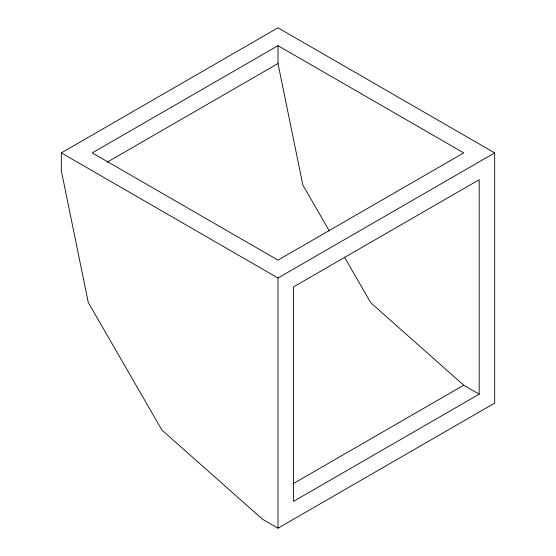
<?xml version="1.0" encoding="UTF-8"?>
<svg xmlns="http://www.w3.org/2000/svg" width="556" height="556" viewBox="0 0 556 556"><rect width="100%" height="100%" fill="white"/><g stroke="black" fill="none" stroke-linecap="round" stroke-linejoin="round"><path stroke-width="0.83" d="M61.32 152.9L278 27.8L494.68 152.9L494.68 403.1L278 528.2L262.522 519.262L161.921 430.059L88.279 302.499L61.32 170.768L61.32 152.9L278 278L494.68 152.9M278 45.668L92.275 152.9L278 260.125L463.725 152.9L278 45.668L278 63.544L302.881 185.141L329.298 230.886M107.315 162.088L278 63.544M293.04 483.776L463.725 385.232L479.202 394.162L479.202 179.706L293.478 286.931L293.478 501.394L479.202 394.162M463.725 385.232L370.866 302.881L344.449 257.136M278 278L278 528.2"/></g></svg>
